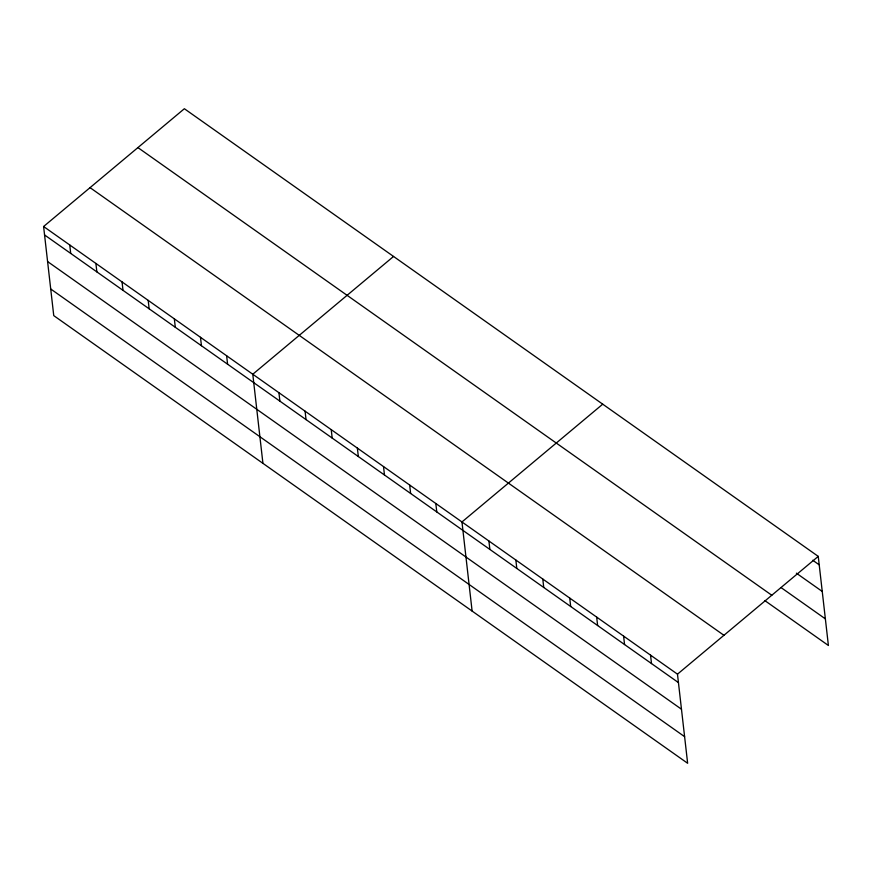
<?xml version="1.0" encoding="UTF-8"?>
<svg xmlns="http://www.w3.org/2000/svg" width="872" height="872" viewBox="0 0 872 872"><rect width="100%" height="100%" fill="white"/><g stroke="black" fill="none" stroke-linecap="round" stroke-linejoin="round"><path stroke-width="1.31" d="M43.6 226.513L677.479 674.165L687.637 763.273L53.748 315.62L43.6 226.513L184.363 108.728L818.252 556.38L828.4 645.487L764.82 600.59M393.545 256.455L252.782 374.241L262.93 463.337M602.726 404.183L461.964 521.957L472.112 611.065M677.479 674.165L818.252 556.38M812.748 560.26L819.211 564.827M796.376 573.177L822.242 591.445M781.181 587.673L825.37 618.869M137.918 147.597L771.796 595.249M90.056 187.644L723.934 635.296M44.559 234.95L678.449 682.602M47.589 261.567L681.479 709.219M50.718 288.992L684.596 736.655M650.545 655.144L651.504 663.581M623.6 636.113L624.559 644.55M596.666 617.093L597.625 625.529M569.721 598.061L570.68 606.498M542.787 579.041L543.747 587.477M515.843 560.009L516.802 568.446M488.898 540.989L489.868 549.425M435.815 503.493L436.774 511.929M409.666 485.028L410.625 493.465M383.517 466.564L384.476 475M357.367 448.099L358.338 456.536M331.229 429.634L332.188 438.071M305.08 411.17L306.039 419.606M278.931 392.705L279.89 401.142M226.633 355.765L227.592 364.213M200.484 337.3L201.443 345.737M174.335 318.836L175.305 327.273M148.185 300.371L149.156 308.808M122.047 281.907L123.007 290.343M95.898 263.442L96.857 271.879M69.749 244.978L70.708 253.414"/></g></svg>
